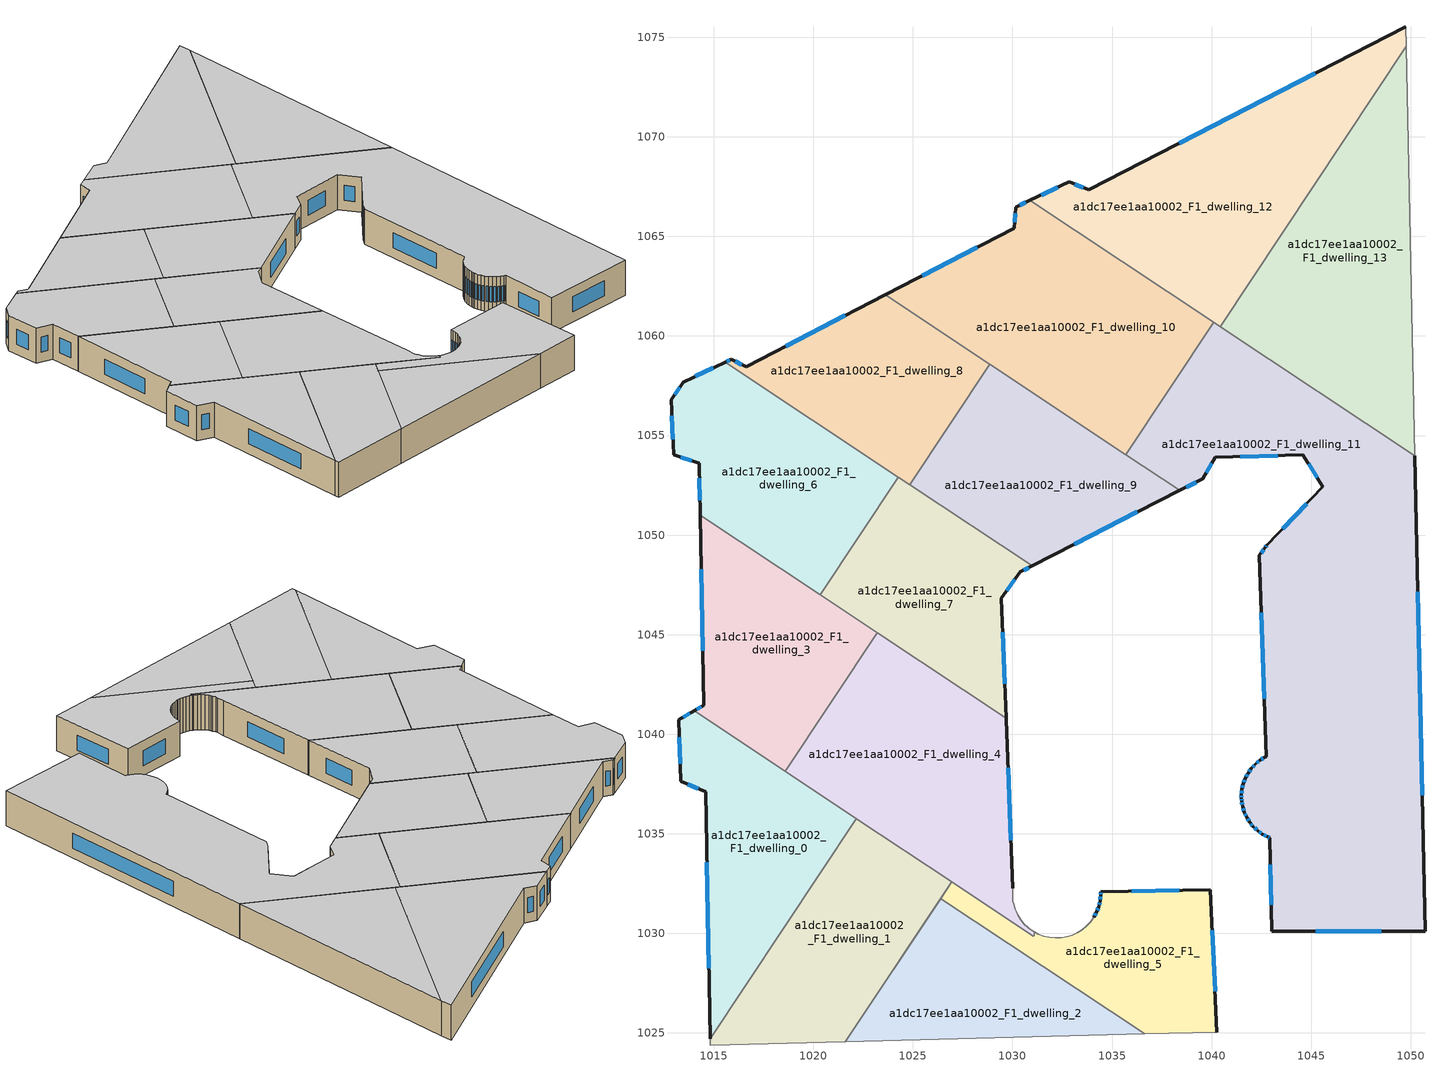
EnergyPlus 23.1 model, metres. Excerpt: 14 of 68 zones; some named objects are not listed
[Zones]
a1dc17ee1aa10002_F1_dwelling_0
 floor to a1dc17ee1aa10002_F0_dwelling_0 (EU_floor_Construction): 1022.16,1035.76 1014.83,1024.72 1014.59,1037.11 1013.34,1037.65 1013.25,1040.73 1014.01,1041.17 z3
 wall outside (EU_wall_Construction): 1014.01,1041.17 1013.25,1040.73 1013.34,1037.65 1014.59,1037.11 1014.83,1024.72 z3:6
 wall to a1dc17ee1aa10002_F1_dwelling_1 (EU_wall_Construction): 1014.83,1024.72 1022.16,1035.76 z3:6
 wall to a1dc17ee1aa10002_F1_dwelling_3 (EU_wall_Construction): 1018.59,1038.13 1014.01,1041.17 z3:6
 wall to a1dc17ee1aa10002_F1_dwelling_4 (EU_wall_Construction): 1022.16,1035.76 1018.59,1038.13 z3:6
 window (EU_Window_Construction): 1014.66,1033.57 1014.76,1028.26 / 1013.7,1037.49 1014.23,1037.26 / 1013.27,1039.85 1013.32,1038.53 / 1013.79,1041.05 1013.47,1040.86 z3.86:5.14
 ceiling to a1dc17ee1aa10002_F2_dwelling_0 (EU_floor_Construction): 1014.83,1024.72 1022.16,1035.76 1014.01,1041.17 1013.25,1040.73 1013.34,1037.65 1014.59,1037.11 z6
a1dc17ee1aa10002_F1_dwelling_1
 floor to a1dc17ee1aa10002_F0_dwelling_1 (EU_floor_Construction): 1026.95,1032.58 1021.61,1024.55 1014.84,1024.37 1014.83,1024.72 1022.16,1035.76 z3
 wall adiabatic (EU_wall_Construction): 1014.83,1024.72 1014.84,1024.37 1021.61,1024.55 1026.95,1032.58 z3:6
 wall to a1dc17ee1aa10002_F1_dwelling_4 (EU_wall_Construction): 1026.95,1032.58 1022.16,1035.76 z3:6
 ceiling to a1dc17ee1aa10002_F2_dwelling_1 (EU_floor_Construction): 1021.61,1024.55 1026.95,1032.58 1022.16,1035.76 1014.83,1024.72 1014.84,1024.37 z6
a1dc17ee1aa10002_F1_dwelling_10
 floor to a1dc17ee1aa10002_F0_dwelling_10 (EU_floor_Construction): 1040.11,1060.68 1035.7,1054.04 1023.61,1062.06 1030.09,1065.41 1030.17,1066.47 1030.88,1066.81 z3
 wall outside (EU_wall_Construction): 1030.88,1066.81 1030.17,1066.47 1030.09,1065.41 1023.61,1062.06 z3:6
 wall to a1dc17ee1aa10002_F1_dwelling_11 (EU_wall_Construction): 1035.7,1054.04 1040.11,1060.68 z3:6
 wall to a1dc17ee1aa10002_F1_dwelling_12 (EU_wall_Construction): 1040.11,1060.68 1030.88,1066.81 z3:6
 wall to a1dc17ee1aa10002_F1_dwelling_9 (EU_wall_Construction): 1028.85,1058.58 1035.7,1054.04 z3:6
 wall to a1dc17ee1aa10002_F1_dwelling_8 (EU_wall_Construction): 1023.61,1062.06 1028.85,1058.58 z3:6
 window (EU_Window_Construction): 1030.68,1066.71 1030.37,1066.56 / 1028.24,1064.45 1025.46,1063.02 / 1030.15,1066.16 1030.11,1065.71 z3.86:5.14
 ceiling to a1dc17ee1aa10002_F2_dwelling_10 (EU_floor_Construction): 1035.7,1054.04 1040.11,1060.68 1030.88,1066.81 1030.17,1066.47 1030.09,1065.41 1023.61,1062.06 z6
a1dc17ee1aa10002_F1_dwelling_11
 floor to a1dc17ee1aa10002_F0_dwelling_11 (EU_floor_Construction): 1050.21,1053.97 1050.72,1030.11 1043.03,1030.1 1042.92,1034.8 1042.81,1034.85 1042.55,1034.98 1042.32,1035.15 1042.1,1035.35 1041.92,1035.58 1041.76,1035.82 1041.64,1036.09 1041.56,1036.37 1041.51,1036.66 1041.5,1036.78 1041.5,1036.95 1041.53,1037.24 1041.59,1037.52 1041.69,1037.79 1041.83,1038.05 1042,1038.29 1042.2,1038.5 1042.42,1038.69 1042.67,1038.84 1042.74,1038.88 1042.4,1049 1042.69,1049.39 1042.76,1049.48 1045.58,1052.43 1044.58,1054.03 1040.19,1053.91 1039.55,1052.83 1038.4,1052.24 1035.7,1054.04 1040.11,1060.68 z3
 wall outside (EU_wall_Construction): 1038.4,1052.24 1039.55,1052.83 1040.19,1053.91 1044.58,1054.03 1045.58,1052.43 1042.76,1049.48 1042.69,1049.39 1042.4,1049 1042.74,1038.88 1042.67,1038.84 1042.42,1038.69 1042.2,1038.5 1042,1038.29 1041.83,1038.05 1041.69,1037.79 1041.59,1037.52 1041.53,1037.24 1041.5,1036.95 1041.5,1036.78 1041.51,1036.66 1041.56,1036.37 1041.64,1036.09 1041.76,1035.82 1041.92,1035.58 1042.1,1035.35 1042.32,1035.15 1042.55,1034.98 1042.81,1034.85 1042.92,1034.8 1043.03,1030.1 1050.72,1030.11 1050.21,1053.97 z3:6
 wall to a1dc17ee1aa10002_F1_dwelling_13 (EU_wall_Construction): 1050.21,1053.97 1040.42,1060.47 z3:6
 wall to a1dc17ee1aa10002_F1_dwelling_9 (EU_wall_Construction): 1035.7,1054.03 1038.4,1052.24 z3:6
 wall to a1dc17ee1aa10002_F1_dwelling_12 (EU_wall_Construction): 1040.42,1060.47 1040.11,1060.68 z3:6
 window (EU_Window_Construction): 1041.68,1036.01 1041.73,1035.9 / 1041.58,1036.29 1041.62,1036.17 / 1041.52,1036.57 1041.54,1036.45 / 1041.5,1036.75 1041.51,1036.69 / 1041.5,1036.9 1041.5,1036.83 / 1041.52,1037.15 1041.51,1037.03 / 1041.57,1037.44 1041.54,1037.32 / 1041.66,1037.72 1041.62,1037.6 / 1041.79,1037.98 1041.73,1037.87 / 1041.95,1038.22 1041.88,1038.12 / 1042.14,1038.44 1042.06,1038.35 / 1042.36,1038.64 1042.26,1038.56 / 1042.6,1038.8 1042.49,1038.73 / 1042.5,1046.11 1042.64,1041.77 / 1042.61,1049.28 1042.48,1049.11 / 1042.74,1049.45 1042.71,1049.41 / 1044.78,1051.58 1043.57,1050.32 / 1044.87,1053.57 1045.3,1052.89 / 1041.45,1053.94 1043.33,1054 / 1039.73,1053.14 1040.01,1053.6 / 1038.72,1052.41 1039.22,1052.66 / 1050.57,1036.93 1050.35,1047.16 / 1045.22,1030.1 1048.52,1030.11 / 1042.95,1033.46 1043,1031.44 / 1042.84,1034.83 1042.89,1034.81 / 1042.63,1034.94 1042.74,1034.89 / 1042.38,1035.1 1042.49,1035.03 / 1042.16,1035.29 1042.26,1035.21 / 1041.97,1035.51 1042.05,1035.42 / 1041.81,1035.75 1041.87,1035.65 z3.86:5.14
 ceiling to a1dc17ee1aa10002_F2_dwelling_11 (EU_floor_Construction): 1050.72,1030.11 1050.21,1053.97 1040.11,1060.68 1035.7,1054.04 1038.4,1052.24 1039.55,1052.83 1040.19,1053.91 1044.58,1054.03 1045.58,1052.43 1042.76,1049.48 1042.69,1049.39 1042.4,1049 1042.74,1038.88 1042.67,1038.84 1042.42,1038.69 1042.2,1038.5 1042,1038.29 1041.83,1038.05 1041.69,1037.79 1041.59,1037.52 1041.53,1037.24 1041.5,1036.95 1041.5,1036.78 1041.51,1036.66 1041.56,1036.37 1041.64,1036.09 1041.76,1035.82 1041.92,1035.58 1042.1,1035.35 1042.32,1035.15 1042.55,1034.98 1042.81,1034.85 1042.92,1034.8 1043.03,1030.1 z6
a1dc17ee1aa10002_F1_dwelling_12
 floor to a1dc17ee1aa10002_F0_dwelling_12 (EU_floor_Construction): 1049.74,1075.54 1049.77,1074.54 1040.42,1060.47 1030.88,1066.81 1032.84,1067.74 1033.84,1067.34 z3
 wall outside (EU_wall_Construction): 1049.74,1075.54 1033.84,1067.34 1032.84,1067.74 1030.88,1066.81 z3:6
 wall to a1dc17ee1aa10002_F1_dwelling_13 (EU_wall_Construction): 1040.42,1060.47 1049.77,1074.54 z3:6
 wall adiabatic (EU_wall_Construction): 1049.77,1074.54 1049.74,1075.54 z3:6
 window (EU_Window_Construction): 1032.28,1067.48 1031.44,1067.07 / 1033.55,1067.45 1033.13,1067.63 / 1045.2,1073.19 1038.38,1069.68 z3.86:5.14
 ceiling to a1dc17ee1aa10002_F2_dwelling_12 (EU_floor_Construction): 1040.42,1060.47 1049.77,1074.54 1049.74,1075.54 1033.84,1067.34 1032.84,1067.74 1030.88,1066.81 z6
a1dc17ee1aa10002_F1_dwelling_13
 floor to a1dc17ee1aa10002_F0_dwelling_13 (EU_floor_Construction): 1049.77,1074.54 1050.21,1053.97 1040.42,1060.47 z3
 wall adiabatic (EU_wall_Construction): 1050.21,1053.97 1049.77,1074.54 z3:6
 ceiling to a1dc17ee1aa10002_F2_dwelling_13 (EU_floor_Construction): 1050.21,1053.97 1049.77,1074.54 1040.42,1060.47 z6
a1dc17ee1aa10002_F1_dwelling_2
 floor to a1dc17ee1aa10002_F0_dwelling_2 (EU_floor_Construction): 1036.63,1024.95 1021.61,1024.55 1026.39,1031.75 z3
 wall adiabatic (EU_wall_Construction): 1026.39,1031.75 1021.61,1024.55 1036.63,1024.95 z3:6
 wall to a1dc17ee1aa10002_F1_dwelling_5 (EU_wall_Construction): 1036.63,1024.95 1026.39,1031.75 z3:6
 ceiling to a1dc17ee1aa10002_F2_dwelling_2 (EU_floor_Construction): 1036.63,1024.95 1026.39,1031.75 1021.61,1024.55 z6
a1dc17ee1aa10002_F1_dwelling_3
 floor to a1dc17ee1aa10002_F0_dwelling_3 (EU_floor_Construction): 1023.22,1045.09 1018.59,1038.13 1014.01,1041.17 1014.5,1041.46 1014.32,1051 z3
 wall outside (EU_wall_Construction): 1014.32,1051 1014.5,1041.46 1014.01,1041.17 z3:6
 wall to a1dc17ee1aa10002_F1_dwelling_4 (EU_wall_Construction): 1018.59,1038.13 1023.22,1045.09 z3:6
 wall to a1dc17ee1aa10002_F1_dwelling_6 (EU_wall_Construction): 1020.34,1047.01 1014.32,1051 z3:6
 wall to a1dc17ee1aa10002_F1_dwelling_7 (EU_wall_Construction): 1023.22,1045.09 1020.34,1047.01 z3:6
 window (EU_Window_Construction): 1014.36,1041.38 1014.15,1041.26 / 1014.37,1048.28 1014.45,1044.19 z3.86:5.14
 ceiling to a1dc17ee1aa10002_F2_dwelling_3 (EU_floor_Construction): 1018.59,1038.13 1023.22,1045.09 1014.32,1051 1014.5,1041.46 1014.01,1041.17 z6
a1dc17ee1aa10002_F1_dwelling_4
 floor to a1dc17ee1aa10002_F0_dwelling_4 (EU_floor_Construction): 1029.68,1040.8 1029.68,1040.72 1030.02,1032.27 1030.03,1031.61 1030.05,1031.48 1030.14,1031.2 1030.18,1031.1 1030.26,1030.94 1030.41,1030.69 1030.59,1030.47 1030.79,1030.29 1030.81,1030.27 1031.04,1030.1 1031.09,1030.08 1031.09,1029.88 1031.05,1029.86 1018.59,1038.13 1023.22,1045.09 z3
 wall outside (EU_wall_Construction): 1030.02,1032.27 1029.68,1040.72 1029.68,1040.8 z3:6
 wall adiabatic (EU_wall_Construction): 1031.05,1029.86 1031.09,1029.88 1031.09,1030.08 1031.04,1030.1 1030.81,1030.27 1030.79,1030.29 1030.59,1030.47 1030.41,1030.69 1030.26,1030.94 1030.18,1031.1 1030.14,1031.2 1030.05,1031.48 1030.03,1031.61 1030.02,1032.27 z3:6
 wall to a1dc17ee1aa10002_F1_dwelling_7 (EU_wall_Construction): 1029.68,1040.8 1023.22,1045.09 z3:6
 wall to a1dc17ee1aa10002_F1_dwelling_5 (EU_wall_Construction): 1026.95,1032.58 1031.05,1029.86 z3:6
 window (EU_Window_Construction): 1029.92,1034.69 1029.78,1038.31 z3.86:5.14
 ceiling to a1dc17ee1aa10002_F2_dwelling_4 (EU_floor_Construction): 1031.09,1029.88 1031.09,1030.08 1031.04,1030.1 1030.81,1030.27 1030.79,1030.29 1030.59,1030.47 1030.41,1030.69 1030.26,1030.94 1030.18,1031.1 1030.14,1031.2 1030.05,1031.48 1030.03,1031.61 1030.02,1032.27 1029.68,1040.72 1029.68,1040.8 1023.22,1045.09 1018.59,1038.13 1031.05,1029.86 z6
a1dc17ee1aa10002_F1_dwelling_5
 floor to a1dc17ee1aa10002_F0_dwelling_5 (EU_floor_Construction): 1039.94,1032.19 1040.27,1025.05 1036.63,1024.95 1026.39,1031.75 1026.95,1032.58 1031.05,1029.86 1031.09,1029.88 1031.09,1030.08 1031.29,1029.97 1031.57,1029.86 1031.85,1029.8 1032.14,1029.77 1032.33,1029.78 1032.43,1029.78 1032.45,1029.78 1032.72,1029.83 1032.99,1029.91 1033.26,1030.03 1033.5,1030.19 1033.73,1030.37 1033.93,1030.58 1034.09,1030.82 1034.23,1031.08 1034.33,1031.35 1034.4,1031.63 1034.42,1031.92 1034.42,1032.08 z3
 wall outside (EU_wall_Construction): 1040.27,1025.05 1039.94,1032.19 1034.42,1032.08 1034.42,1031.92 1034.4,1031.63 1034.33,1031.35 1034.23,1031.08 1034.09,1030.82 z3:6
 wall adiabatic (EU_wall_Construction): 1031.29,1029.97 1031.09,1030.08 1031.09,1029.88 1031.05,1029.86 / 1034.09,1030.82 1033.93,1030.58 1033.73,1030.37 1033.5,1030.19 1033.26,1030.03 1032.99,1029.91 1032.72,1029.83 1032.45,1029.78 1032.43,1029.78 1032.33,1029.78 1032.14,1029.77 1031.85,1029.8 1031.57,1029.86 1031.3,1029.96 / 1036.63,1024.95 1040.27,1025.05 / 1026.95,1032.58 1026.39,1031.75 z3:6
 window (EU_Window_Construction): 1034.19,1031 1034.13,1030.89 / 1034.3,1031.27 1034.26,1031.15 / 1034.38,1031.55 1034.35,1031.43 / 1034.42,1031.84 1034.4,1031.71 / 1034.42,1032.04 1034.42,1031.96 / 1038.36,1032.16 1036,1032.11 / 1040.17,1027.09 1040.03,1030.15 z3.86:5.14
 ceiling to a1dc17ee1aa10002_F2_dwelling_5 (EU_floor_Construction): 1040.27,1025.05 1039.94,1032.19 1034.42,1032.08 1034.42,1031.92 1034.4,1031.63 1034.33,1031.35 1034.23,1031.08 1034.09,1030.82 1033.93,1030.58 1033.73,1030.37 1033.5,1030.19 1033.26,1030.03 1032.99,1029.91 1032.72,1029.83 1032.45,1029.78 1032.43,1029.78 1032.33,1029.78 1032.14,1029.77 1031.85,1029.8 1031.57,1029.86 1031.29,1029.97 1031.09,1030.08 1031.09,1029.88 1031.05,1029.86 1026.95,1032.58 1026.39,1031.75 1036.63,1024.95 z6
a1dc17ee1aa10002_F1_dwelling_6
 floor to a1dc17ee1aa10002_F0_dwelling_6 (EU_floor_Construction): 1024.26,1052.92 1020.34,1047.01 1014.32,1051 1014.27,1053.6 1012.98,1054.03 1012.85,1056.79 1013.48,1057.68 1015.58,1058.68 z3
 wall outside (EU_wall_Construction): 1015.58,1058.68 1013.48,1057.68 1012.85,1056.79 1012.98,1054.03 1014.27,1053.6 1014.32,1051 z3:6
 wall to a1dc17ee1aa10002_F1_dwelling_7 (EU_wall_Construction): 1020.34,1047.01 1024.26,1052.92 z3:6
 wall to a1dc17ee1aa10002_F1_dwelling_8 (EU_wall_Construction): 1024.26,1052.92 1015.58,1058.68 z3:6
 window (EU_Window_Construction): 1012.89,1056 1012.94,1054.81 / 1013.3,1057.43 1013.03,1057.04 / 1014.98,1058.4 1014.08,1057.97 / 1014.28,1052.86 1014.3,1051.75 / 1013.35,1053.9 1013.9,1053.72 z3.86:5.14
 ceiling to a1dc17ee1aa10002_F2_dwelling_6 (EU_floor_Construction): 1020.34,1047.01 1024.26,1052.92 1015.58,1058.68 1013.48,1057.68 1012.85,1056.79 1012.98,1054.03 1014.27,1053.6 1014.32,1051 z6
a1dc17ee1aa10002_F1_dwelling_7
 floor to a1dc17ee1aa10002_F0_dwelling_7 (EU_floor_Construction): 1030.98,1048.46 1030.39,1048.15 1029.44,1046.84 1029.68,1040.8 1020.34,1047.01 1024.26,1052.92 z3
 wall outside (EU_wall_Construction): 1029.68,1040.8 1029.44,1046.84 1030.39,1048.15 1030.98,1048.46 z3:6
 wall to a1dc17ee1aa10002_F1_dwelling_9 (EU_wall_Construction): 1030.98,1048.46 1024.83,1052.54 z3:6
 wall to a1dc17ee1aa10002_F1_dwelling_8 (EU_wall_Construction): 1024.83,1052.54 1024.26,1052.92 z3:6
 window (EU_Window_Construction): 1030.56,1048.24 1030.81,1048.37 / 1029.71,1047.21 1030.12,1047.78 / 1029.61,1042.53 1029.51,1045.11 z3.86:5.14
 ceiling to a1dc17ee1aa10002_F2_dwelling_7 (EU_floor_Construction): 1029.68,1040.8 1029.44,1046.84 1030.39,1048.15 1030.98,1048.46 1024.26,1052.92 1020.34,1047.01 z6
a1dc17ee1aa10002_F1_dwelling_8
 floor to a1dc17ee1aa10002_F0_dwelling_8 (EU_floor_Construction): 1028.85,1058.58 1024.83,1052.54 1015.58,1058.68 1015.88,1058.83 1016.62,1058.46 1023.61,1062.06 z3
 wall outside (EU_wall_Construction): 1023.61,1062.06 1016.62,1058.46 1015.88,1058.83 1015.58,1058.68 z3:6
 wall to a1dc17ee1aa10002_F1_dwelling_9 (EU_wall_Construction): 1024.83,1052.54 1028.85,1058.58 z3:6
 window (EU_Window_Construction): 1021.61,1061.04 1018.62,1059.49 / 1015.79,1058.78 1015.66,1058.72 / 1016.41,1058.57 1016.09,1058.72 z3.86:5.14
 ceiling to a1dc17ee1aa10002_F2_dwelling_8 (EU_floor_Construction): 1024.83,1052.54 1028.85,1058.58 1023.61,1062.06 1016.62,1058.46 1015.88,1058.83 1015.58,1058.68 z6
a1dc17ee1aa10002_F1_dwelling_9
 floor to a1dc17ee1aa10002_F0_dwelling_9 (EU_floor_Construction): 1038.4,1052.24 1030.98,1048.46 1024.83,1052.54 1028.85,1058.58 z3
 wall outside (EU_wall_Construction): 1030.98,1048.46 1038.4,1052.24 z3:6
 window (EU_Window_Construction): 1033.1,1049.54 1036.28,1051.16 z3.86:5.14
 ceiling to a1dc17ee1aa10002_F2_dwelling_9 (EU_floor_Construction): 1038.4,1052.24 1028.85,1058.58 1024.83,1052.54 1030.98,1048.46 z6
[Building]
EU S2 Campaign: North Axis=0; Terrain=City; Solar Distribution=FullExterior
[Site:Location]
Helsinki-Vantaa.AP: Latitude=60.317; Longitude=24.963; Time Zone=2; Elevation=54.6
[SizingPeriod:WeatherFileDays]
AnnualSizingPeriod: Begin Month=1; Begin Day of Month=1; End Month=12; End Day of Month=31; Day of Week for Start Day=Monday; Use Weather File Daylight Saving Period=No; Use Weather File Rain and Snow Indicators=No
[MATERIAL]
EU_InternalMass_Material: Roughness=MediumRough; Thickness=0.1; Conductivity=1; Density=1800; Specific Heat=900; Thermal Absorptance=0.9; Solar Absorptance=0.7; Visible Absorptance=0.7
[MATERIAL:NOMASS] Roughness=MediumRough; Thermal Absorptance=0.9; Solar Absorptance=0.7; Visible Absorptance=0.7
Name | Thermal Resistance
EU_wall_NoMass | 1.10183
EU_floor_NoMass | 1.70606
[WINDOWMATERIAL:SIMPLEGLAZINGSYSTEM]
EU_Window_SimpleGlazing: UFactor=3.11035; Solar Heat Gain Coefficient=0.8; Visible Transmittance=0.8
[CONSTRUCTION]
EU_wall_Construction: EU_wall_NoMass
EU_floor_Construction: EU_floor_NoMass
EU_Window_Construction: EU_Window_SimpleGlazing
EU_InternalMass_Construction: EU_InternalMass_Material
[ZONE] Type=1; Multiplier=1; Ceiling Height=autocalculate; Floor Area=autocalculate; Part of Total Floor Area=Yes
Name | Volume
a1dc17ee1aa10002_F1_dwelling_0 | 196.066
a1dc17ee1aa10002_F1_dwelling_1 | 200.681
a1dc17ee1aa10002_F1_dwelling_10 | 297.555
a1dc17ee1aa10002_F1_dwelling_11 | 701.231
a1dc17ee1aa10002_F1_dwelling_12 | 297.524
a1dc17ee1aa10002_F1_dwelling_13 | 297.568
a1dc17ee1aa10002_F1_dwelling_2 | 159.313
a1dc17ee1aa10002_F1_dwelling_3 | 195.772
a1dc17ee1aa10002_F1_dwelling_4 | 271.517
a1dc17ee1aa10002_F1_dwelling_5 | 159.057
a1dc17ee1aa10002_F1_dwelling_6 | 217.518
a1dc17ee1aa10002_F1_dwelling_7 | 189.894
a1dc17ee1aa10002_F1_dwelling_8 | 181.842
a1dc17ee1aa10002_F1_dwelling_9 | 205.059
[INTERNALMASS] Construction=EU_InternalMass_Construction
Name | Zone or ZoneList | Surface Area
a1dc17ee1aa10002_F1_dwelling_0_EU_InternalMass | a1dc17ee1aa10002_F1_dwelling_0 | 65.3589
a1dc17ee1aa10002_F1_dwelling_1_EU_InternalMass | a1dc17ee1aa10002_F1_dwelling_1 | 66.8934
a1dc17ee1aa10002_F1_dwelling_2_EU_InternalMass | a1dc17ee1aa10002_F1_dwelling_2 | 53.1035
a1dc17ee1aa10002_F1_dwelling_3_EU_InternalMass | a1dc17ee1aa10002_F1_dwelling_3 | 65.2571
a1dc17ee1aa10002_F1_dwelling_4_EU_InternalMass | a1dc17ee1aa10002_F1_dwelling_4 | 90.5124
a1dc17ee1aa10002_F1_dwelling_5_EU_InternalMass | a1dc17ee1aa10002_F1_dwelling_5 | 53.0196
a1dc17ee1aa10002_F1_dwelling_6_EU_InternalMass | a1dc17ee1aa10002_F1_dwelling_6 | 72.5059
a1dc17ee1aa10002_F1_dwelling_7_EU_InternalMass | a1dc17ee1aa10002_F1_dwelling_7 | 63.298
a1dc17ee1aa10002_F1_dwelling_8_EU_InternalMass | a1dc17ee1aa10002_F1_dwelling_8 | 60.6142
a1dc17ee1aa10002_F1_dwelling_9_EU_InternalMass | a1dc17ee1aa10002_F1_dwelling_9 | 68.3527
a1dc17ee1aa10002_F1_dwelling_10_EU_InternalMass | a1dc17ee1aa10002_F1_dwelling_10 | 99.1847
a1dc17ee1aa10002_F1_dwelling_11_EU_InternalMass | a1dc17ee1aa10002_F1_dwelling_11 | 233.748
a1dc17ee1aa10002_F1_dwelling_12_EU_InternalMass | a1dc17ee1aa10002_F1_dwelling_12 | 99.1747
a1dc17ee1aa10002_F1_dwelling_13_EU_InternalMass | a1dc17ee1aa10002_F1_dwelling_13 | 99.1893
[OTHEREQUIPMENT] Fuel Type=Electricity; Design Level Calculation Method=Watts/Area; Power per Zone Floor Area=1; Fraction Latent=0; Fraction Radiant=0; Fraction Lost=0; Carbon Dioxide Generation Rate=0; EndUse Subcategory=EU_Step8_InternalGains
Name | Zone or ZoneList or Space or SpaceList | Schedule
EU_Step8_InternalGain_a1dc17ee1aa10002_F1_dwelling_0_f000 | a1dc17ee1aa10002_F1_dwelling_0 | EU_Step8_GainSchedule_a1dc17ee1aa10002_F1_dwelling_0_f000
EU_Step8_InternalGain_a1dc17ee1aa10002_F1_dwelling_1_f000 | a1dc17ee1aa10002_F1_dwelling_1 | EU_Step8_GainSchedule_a1dc17ee1aa10002_F1_dwelling_1_f000
EU_Step8_InternalGain_a1dc17ee1aa10002_F1_dwelling_2_f000 | a1dc17ee1aa10002_F1_dwelling_2 | EU_Step8_GainSchedule_a1dc17ee1aa10002_F1_dwelling_2_f000
EU_Step8_InternalGain_a1dc17ee1aa10002_F1_dwelling_3_f000 | a1dc17ee1aa10002_F1_dwelling_3 | EU_Step8_GainSchedule_a1dc17ee1aa10002_F1_dwelling_3_f000
EU_Step8_InternalGain_a1dc17ee1aa10002_F1_dwelling_4_f000 | a1dc17ee1aa10002_F1_dwelling_4 | EU_Step8_GainSchedule_a1dc17ee1aa10002_F1_dwelling_4_f000
EU_Step8_InternalGain_a1dc17ee1aa10002_F1_dwelling_5_f000 | a1dc17ee1aa10002_F1_dwelling_5 | EU_Step8_GainSchedule_a1dc17ee1aa10002_F1_dwelling_5_f000
EU_Step8_InternalGain_a1dc17ee1aa10002_F1_dwelling_6_f000 | a1dc17ee1aa10002_F1_dwelling_6 | EU_Step8_GainSchedule_a1dc17ee1aa10002_F1_dwelling_6_f000
EU_Step8_InternalGain_a1dc17ee1aa10002_F1_dwelling_7_f000 | a1dc17ee1aa10002_F1_dwelling_7 | EU_Step8_GainSchedule_a1dc17ee1aa10002_F1_dwelling_7_f000
EU_Step8_InternalGain_a1dc17ee1aa10002_F1_dwelling_8_f000 | a1dc17ee1aa10002_F1_dwelling_8 | EU_Step8_GainSchedule_a1dc17ee1aa10002_F1_dwelling_8_f000
EU_Step8_InternalGain_a1dc17ee1aa10002_F1_dwelling_9_f000 | a1dc17ee1aa10002_F1_dwelling_9 | EU_Step8_GainSchedule_a1dc17ee1aa10002_F1_dwelling_9_f000
EU_Step8_InternalGain_a1dc17ee1aa10002_F1_dwelling_10_f000 | a1dc17ee1aa10002_F1_dwelling_10 | EU_Step8_GainSchedule_a1dc17ee1aa10002_F1_dwelling_10_f000
EU_Step8_InternalGain_a1dc17ee1aa10002_F1_dwelling_11_f000 | a1dc17ee1aa10002_F1_dwelling_11 | EU_Step8_GainSchedule_a1dc17ee1aa10002_F1_dwelling_11_f000
EU_Step8_InternalGain_a1dc17ee1aa10002_F1_dwelling_12_f000 | a1dc17ee1aa10002_F1_dwelling_12 | EU_Step8_GainSchedule_a1dc17ee1aa10002_F1_dwelling_12_f000
EU_Step8_InternalGain_a1dc17ee1aa10002_F1_dwelling_13_f000 | a1dc17ee1aa10002_F1_dwelling_13 | EU_Step8_GainSchedule_a1dc17ee1aa10002_F1_dwelling_13_f000
[ZONEVENTILATION:DESIGNFLOWRATE] Schedule=EU_AlwaysOn; Design Flow Rate Calculation Method=AirChanges/Hour; Air Changes per Hour=0.756316; Ventilation Type=Natural; Fan Pressure Rise=0; Fan Total Efficiency=1; Constant Term Coefficient=1; Temperature Term Coefficient=0; Velocity Term Coefficient=0; Velocity Squared Term Coefficient=0; Minimum Indoor Temperature=-100; Maximum Indoor Temperature=100; Delta Temperature=-100; Minimum Outdoor Temperature=-100; Maximum Outdoor Temperature=100; Maximum Wind Speed=40
Name | Zone or ZoneList or Space or SpaceList
EU_ConstantAir_a1dc17ee1aa10002_F1_dwelling_0 | a1dc17ee1aa10002_F1_dwelling_0
EU_ConstantAir_a1dc17ee1aa10002_F1_dwelling_1 | a1dc17ee1aa10002_F1_dwelling_1
EU_ConstantAir_a1dc17ee1aa10002_F1_dwelling_2 | a1dc17ee1aa10002_F1_dwelling_2
EU_ConstantAir_a1dc17ee1aa10002_F1_dwelling_3 | a1dc17ee1aa10002_F1_dwelling_3
EU_ConstantAir_a1dc17ee1aa10002_F1_dwelling_4 | a1dc17ee1aa10002_F1_dwelling_4
EU_ConstantAir_a1dc17ee1aa10002_F1_dwelling_5 | a1dc17ee1aa10002_F1_dwelling_5
EU_ConstantAir_a1dc17ee1aa10002_F1_dwelling_6 | a1dc17ee1aa10002_F1_dwelling_6
EU_ConstantAir_a1dc17ee1aa10002_F1_dwelling_7 | a1dc17ee1aa10002_F1_dwelling_7
EU_ConstantAir_a1dc17ee1aa10002_F1_dwelling_8 | a1dc17ee1aa10002_F1_dwelling_8
EU_ConstantAir_a1dc17ee1aa10002_F1_dwelling_9 | a1dc17ee1aa10002_F1_dwelling_9
EU_ConstantAir_a1dc17ee1aa10002_F1_dwelling_10 | a1dc17ee1aa10002_F1_dwelling_10
EU_ConstantAir_a1dc17ee1aa10002_F1_dwelling_11 | a1dc17ee1aa10002_F1_dwelling_11
EU_ConstantAir_a1dc17ee1aa10002_F1_dwelling_12 | a1dc17ee1aa10002_F1_dwelling_12
EU_ConstantAir_a1dc17ee1aa10002_F1_dwelling_13 | a1dc17ee1aa10002_F1_dwelling_13
[HVACTEMPLATE:ZONE:IDEALLOADSAIRSYSTEM] System Availability Schedule=EU_AlwaysOn; Maximum Heating Supply Air Temperature=50; Minimum Cooling Supply Air Temperature=13; Maximum Heating Supply Air Humidity Ratio=0.0156; Minimum Cooling Supply Air Humidity Ratio=0.0077; Heating Limit=NoLimit; Cooling Limit=NoLimit; Heating Availability Schedule=EU_AlwaysOn; Cooling Availability Schedule=EU_CoolingOff; Dehumidification Control Type=ConstantSensibleHeatRatio; Cooling Sensible Heat Ratio=0.7; Dehumidification Setpoint=60; Humidification Control Type=None; Humidification Setpoint=30; Outdoor Air Method=None; Outdoor Air Flow Rate per Person=0.00944; Outdoor Air Flow Rate per Zone Floor Area=0; Outdoor Air Flow Rate per Zone=0; Demand Controlled Ventilation Type=None; Outdoor Air Economizer Type=NoEconomizer; Heat Recovery Type=None; Sensible Heat Recovery Effectiveness=0.7; Latent Heat Recovery Effectiveness=0.65
Name | Template Thermostat
a1dc17ee1aa10002_F1_dwelling_0 | EU_HeatOnly_a1dc17ee1aa10002_F1_dwelling_0
a1dc17ee1aa10002_F1_dwelling_1 | EU_HeatOnly_a1dc17ee1aa10002_F1_dwelling_1
a1dc17ee1aa10002_F1_dwelling_2 | EU_HeatOnly_a1dc17ee1aa10002_F1_dwelling_2
a1dc17ee1aa10002_F1_dwelling_3 | EU_HeatOnly_a1dc17ee1aa10002_F1_dwelling_3
a1dc17ee1aa10002_F1_dwelling_4 | EU_HeatOnly_a1dc17ee1aa10002_F1_dwelling_4
a1dc17ee1aa10002_F1_dwelling_5 | EU_HeatOnly_a1dc17ee1aa10002_F1_dwelling_5
a1dc17ee1aa10002_F1_dwelling_6 | EU_HeatOnly_a1dc17ee1aa10002_F1_dwelling_6
a1dc17ee1aa10002_F1_dwelling_7 | EU_HeatOnly_a1dc17ee1aa10002_F1_dwelling_7
a1dc17ee1aa10002_F1_dwelling_8 | EU_HeatOnly_a1dc17ee1aa10002_F1_dwelling_8
a1dc17ee1aa10002_F1_dwelling_9 | EU_HeatOnly_a1dc17ee1aa10002_F1_dwelling_9
a1dc17ee1aa10002_F1_dwelling_10 | EU_HeatOnly_a1dc17ee1aa10002_F1_dwelling_10
a1dc17ee1aa10002_F1_dwelling_11 | EU_HeatOnly_a1dc17ee1aa10002_F1_dwelling_11
a1dc17ee1aa10002_F1_dwelling_12 | EU_HeatOnly_a1dc17ee1aa10002_F1_dwelling_12
a1dc17ee1aa10002_F1_dwelling_13 | EU_HeatOnly_a1dc17ee1aa10002_F1_dwelling_13
[SIZING:ZONE] Zone Cooling Design Supply Air Temperature Input Method=SupplyAirTemperature; Zone Cooling Design Supply Air Temperature=13; Zone Heating Design Supply Air Temperature Input Method=SupplyAirTemperature; Zone Heating Design Supply Air Temperature=50; Zone Cooling Design Supply Air Humidity Ratio=0.008; Zone Heating Design Supply Air Humidity Ratio=0.008; Cooling Design Air Flow Method=DesignDay; Cooling Design Air Flow Rate=0; Cooling Minimum Air Flow per Zone Floor Area=0.000762; Cooling Minimum Air Flow=0; Cooling Minimum Air Flow Fraction=0.2; Heating Design Air Flow Method=DesignDay; Heating Design Air Flow Rate=0; Heating Maximum Air Flow per Zone Floor Area=0.002032; Heating Maximum Air Flow=0.141576; Heating Maximum Air Flow Fraction=0.3; Account for Dedicated Outdoor Air System=No; Dedicated Outdoor Air System Control Strategy=NeutralSupplyAir; Dedicated Outdoor Air Low Setpoint Temperature for Design=autosize; Dedicated Outdoor Air High Setpoint Temperature for Design=autosize; Zone Load Sizing Method=Sensible Load Only No Latent Load; Zone Latent Cooling Design Supply Air Humidity Ratio Input Method=HumidityRatioDifference; Zone Cooling Design Supply Air Humidity Ratio Difference=0.005; Zone Latent Heating Design Supply Air Humidity Ratio Input Method=HumidityRatioDifference; Zone Humidification Design Supply Air Humidity Ratio Difference=0.005
a1dc17ee1aa10002_F1_dwelling_0; a1dc17ee1aa10002_F1_dwelling_1; a1dc17ee1aa10002_F1_dwelling_2; a1dc17ee1aa10002_F1_dwelling_3; a1dc17ee1aa10002_F1_dwelling_4; a1dc17ee1aa10002_F1_dwelling_5; a1dc17ee1aa10002_F1_dwelling_6; a1dc17ee1aa10002_F1_dwelling_7; a1dc17ee1aa10002_F1_dwelling_8; a1dc17ee1aa10002_F1_dwelling_9; a1dc17ee1aa10002_F1_dwelling_10; a1dc17ee1aa10002_F1_dwelling_11; a1dc17ee1aa10002_F1_dwelling_12; a1dc17ee1aa10002_F1_dwelling_13
[SCHEDULE:CONSTANT]
Name | Hourly Value
EU_AlwaysOn | 1
EU_CoolingOff | 0
[SCHEDULE:FILE] Column Number=1; Rows to Skip at Top=0; Number of Hours of Data=8760; Column Separator=Comma; Interpolate to Timestep=No; Minutes per Item=60; Adjust Schedule for Daylight Savings=Yes
Name | File
EU_Step8_GainSchedule_a1dc17ee1aa10002_F1_dwelling_0_f000 | ../../schedules/a1dc17ee1aa10002/a1dc17ee1aa10002_F1_dwelling_0_f000_gain.csv
EU_Step8_GainSchedule_a1dc17ee1aa10002_F1_dwelling_1_f000 | ../../schedules/a1dc17ee1aa10002/a1dc17ee1aa10002_F1_dwelling_1_f000_gain.csv
EU_Step8_GainSchedule_a1dc17ee1aa10002_F1_dwelling_2_f000 | ../../schedules/a1dc17ee1aa10002/a1dc17ee1aa10002_F1_dwelling_2_f000_gain.csv
EU_Step8_GainSchedule_a1dc17ee1aa10002_F1_dwelling_3_f000 | ../../schedules/a1dc17ee1aa10002/a1dc17ee1aa10002_F1_dwelling_3_f000_gain.csv
EU_Step8_GainSchedule_a1dc17ee1aa10002_F1_dwelling_4_f000 | ../../schedules/a1dc17ee1aa10002/a1dc17ee1aa10002_F1_dwelling_4_f000_gain.csv
EU_Step8_GainSchedule_a1dc17ee1aa10002_F1_dwelling_5_f000 | ../../schedules/a1dc17ee1aa10002/a1dc17ee1aa10002_F1_dwelling_5_f000_gain.csv
EU_Step8_GainSchedule_a1dc17ee1aa10002_F1_dwelling_6_f000 | ../../schedules/a1dc17ee1aa10002/a1dc17ee1aa10002_F1_dwelling_6_f000_gain.csv
EU_Step8_GainSchedule_a1dc17ee1aa10002_F1_dwelling_7_f000 | ../../schedules/a1dc17ee1aa10002/a1dc17ee1aa10002_F1_dwelling_7_f000_gain.csv
EU_Step8_GainSchedule_a1dc17ee1aa10002_F1_dwelling_8_f000 | ../../schedules/a1dc17ee1aa10002/a1dc17ee1aa10002_F1_dwelling_8_f000_gain.csv
EU_Step8_GainSchedule_a1dc17ee1aa10002_F1_dwelling_9_f000 | ../../schedules/a1dc17ee1aa10002/a1dc17ee1aa10002_F1_dwelling_9_f000_gain.csv
EU_Step8_GainSchedule_a1dc17ee1aa10002_F1_dwelling_10_f000 | ../../schedules/a1dc17ee1aa10002/a1dc17ee1aa10002_F1_dwelling_10_f000_gain.csv
EU_Step8_GainSchedule_a1dc17ee1aa10002_F1_dwelling_11_f000 | ../../schedules/a1dc17ee1aa10002/a1dc17ee1aa10002_F1_dwelling_11_f000_gain.csv
EU_Step8_GainSchedule_a1dc17ee1aa10002_F1_dwelling_12_f000 | ../../schedules/a1dc17ee1aa10002/a1dc17ee1aa10002_F1_dwelling_12_f000_gain.csv
EU_Step8_GainSchedule_a1dc17ee1aa10002_F1_dwelling_13_f000 | ../../schedules/a1dc17ee1aa10002/a1dc17ee1aa10002_F1_dwelling_13_f000_gain.csv
